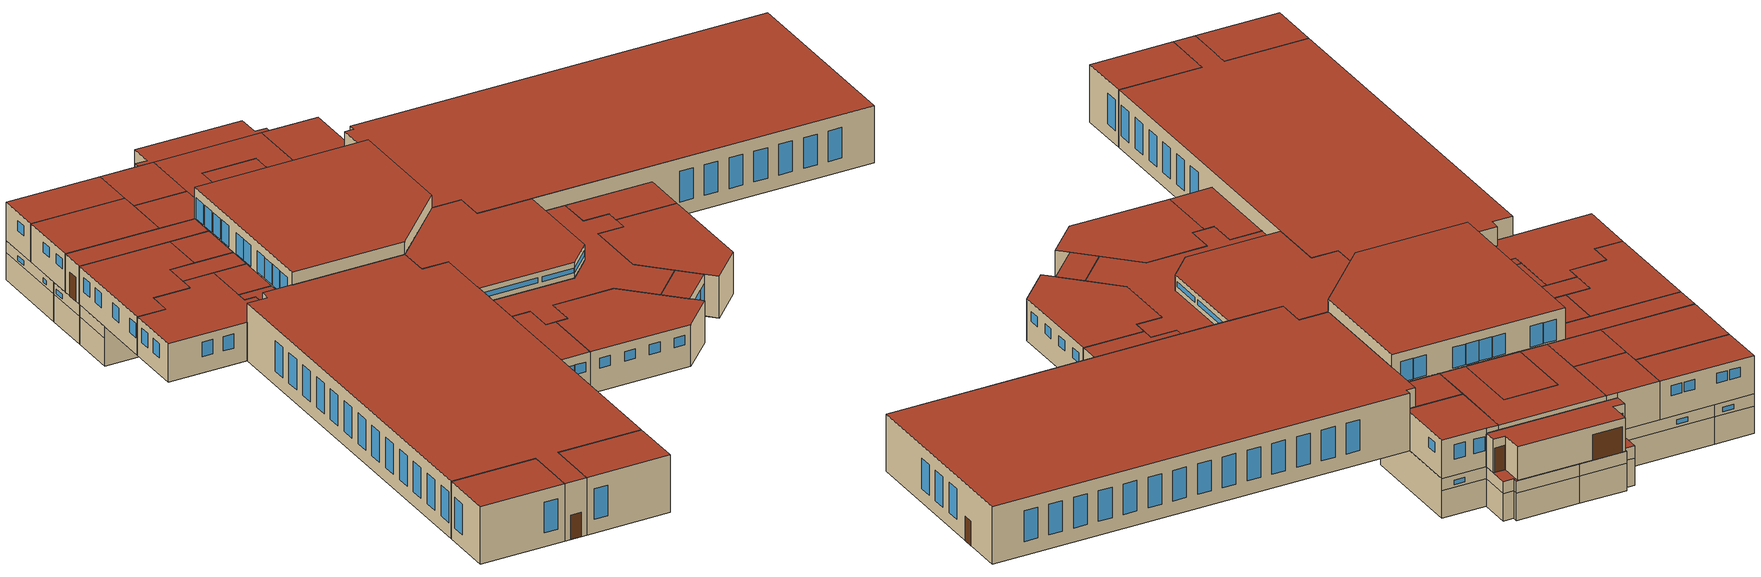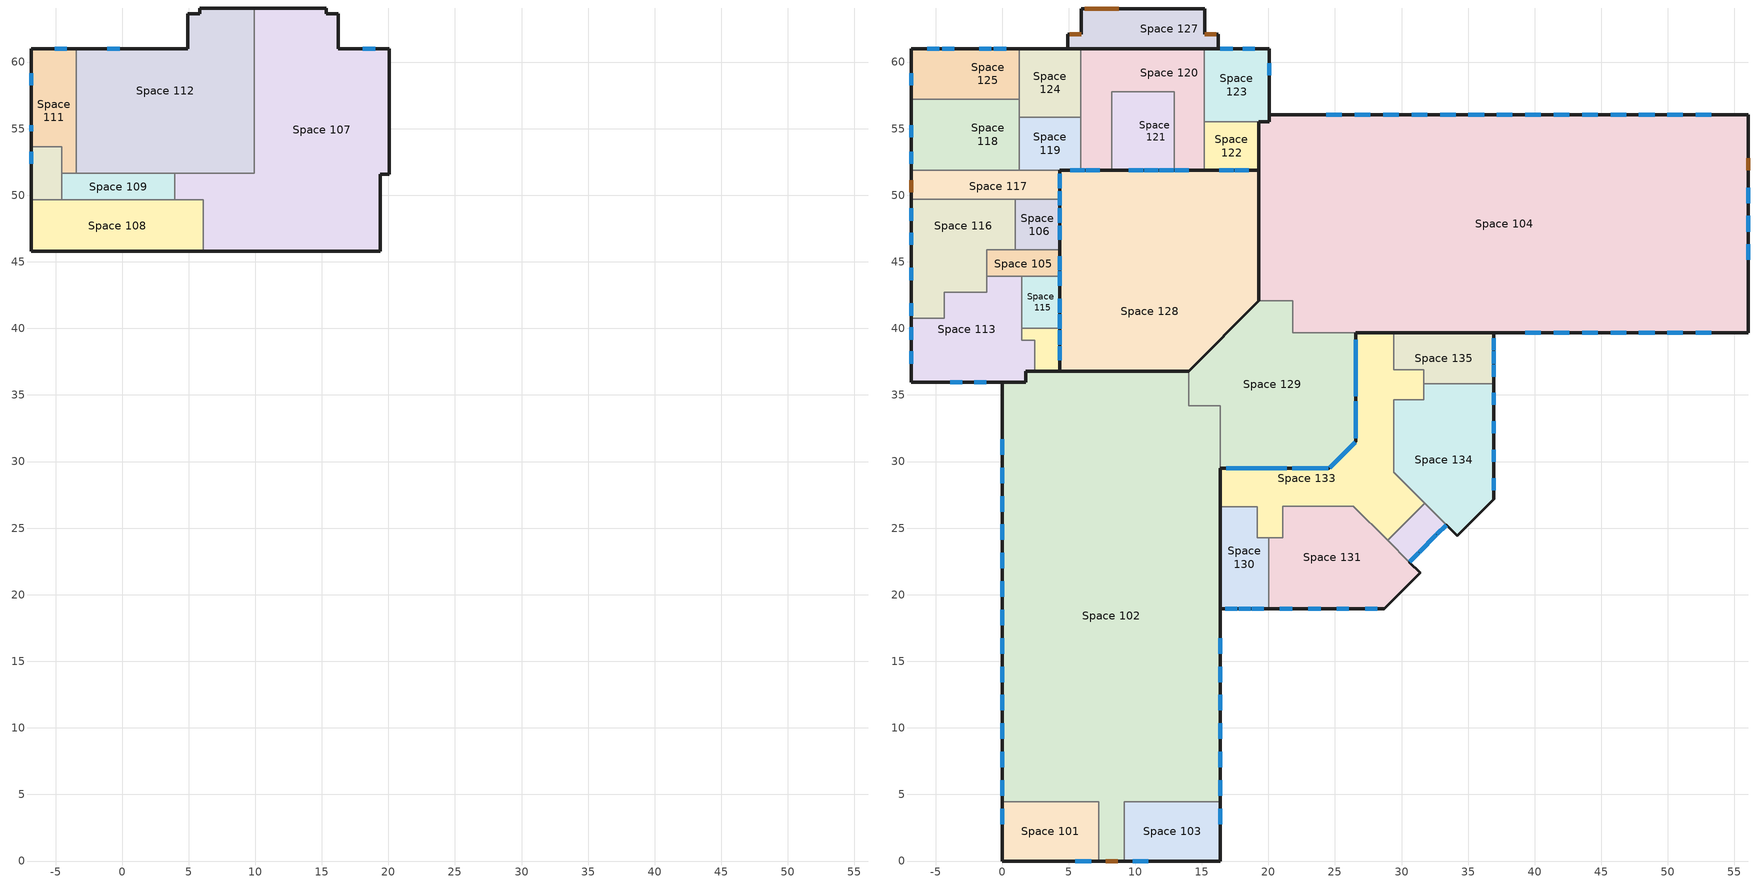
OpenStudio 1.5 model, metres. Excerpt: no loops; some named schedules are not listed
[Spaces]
Space 107
 floor ground: 15.35,64.06 15.35,63.63 16.24,63.63 16.24,61.01 20.07,61.01 20.07,51.58 19.39,51.58 19.39,45.79 6.1,45.79 6.1,49.64 3.94,49.64 3.94,51.64 9.92,51.64 9.92,64.06 z-3.4
 wall outside: 20.07,61.01 16.24,61.01 16.24,63.63 15.35,63.63 15.35,64.06 9.92,64.06 z-1.04:0
 wall ground: 6.1,45.79 19.39,45.79 19.39,51.58 20.07,51.58 20.07,61.01 z-3.4:0; 20.07,61.01 16.24,61.01 16.24,63.63 15.35,63.63 15.35,64.06 9.92,64.06 z-3.4:-1.04
 wall to Space 108: 3.94,49.64 6.1,49.64 6.1,45.79 z-3.4:0
 wall to Space 109: 3.94,51.64 3.94,49.64 z-3.4:0
 wall to Space 112: 9.92,64.06 9.92,51.64 3.94,51.64 z-3.4:0
 window: 19,61.01 18.09,61.01 z-0.8:-0.42
 roof outside: 16.24,62.09 16.24,63.63 15.35,63.63 15.35,64.06 9.92,64.06 9.92,64.01 15.2,64.01 15.2,62.09 z0
Space 108
 floor ground: 6.1,49.64 6.1,45.79 -6.82,45.79 -6.82,49.64 z-3.4
 wall outside: -6.82,49.64 -6.82,45.79 z-1.04:0
 wall to Space 110: -4.52,49.64 -6.82,49.64 z-3.4:0
 wall to Space 109: 3.94,49.64 -4.52,49.64 z-3.4:0
 wall ground: -6.82,45.79 6.1,45.79 z-3.4:0; -6.82,49.64 -6.82,45.79 z-3.4:-1.04
Space 109
 floor ground: 3.94,51.64 3.94,49.64 -4.52,49.64 -4.52,51.64 z-3.4
 wall to Space 110: -4.52,51.64 -4.52,49.64 z-3.4:0
 wall to Space 111: -3.44,51.64 -4.52,51.64 z-3.4:0
 wall to Space 112: 3.94,51.64 -3.44,51.64 z-3.4:0
Space 110
 floor ground: -4.52,53.63 -4.52,49.64 -6.82,49.64 -6.82,53.63 z-3.4
 wall outside: -6.82,53.63 -6.82,49.64 z-1.04:0
 wall to Space 111: -4.52,51.64 -4.52,53.63 -6.82,53.63 z-3.4:0
 wall ground: -6.82,53.63 -6.82,49.64 z-3.4:-1.04
 window: -6.82,53.27 -6.82,52.36 z-0.8:-0.42
Space 111
 floor ground: -3.44,61.01 -3.44,51.64 -4.52,51.64 -4.52,53.63 -6.82,53.63 -6.82,61.01 z-3.4
 wall outside: -3.44,61.01 -6.82,61.01 -6.82,53.63 z-1.04:0
 wall ground: -3.44,61.01 -6.82,61.01 -6.82,53.63 z-3.4:-1.04
 wall to Space 112: -3.44,51.64 -3.44,61.01 z-3.4:0
 window: -6.82,59.16 -6.82,58.25 / -6.82,55.26 -6.82,54.8 / -4.15,61.01 -5.06,61.01 z-0.8:-0.42
Space 112
 floor ground: 9.92,64.06 9.92,51.64 -3.44,51.64 -3.44,61.01 4.94,61.01 4.94,63.63 5.85,63.63 5.85,64.06 z-3.4
 wall outside: 9.92,64.06 5.85,64.06 5.85,63.63 4.94,63.63 4.94,61.01 -3.44,61.01 z-1.04:0
 wall ground: 9.92,64.06 5.85,64.06 5.85,63.63 4.94,63.63 4.94,61.01 -3.44,61.01 z-3.4:-1.04
 window: -0.18,61.01 -1.1,61.01 z-0.8:-0.42
 roof outside: 5.94,62.09 5.94,64.01 9.92,64.01 9.92,64.06 5.85,64.06 5.85,63.63 4.94,63.63 4.94,62.09 z0
Space 101
 floor ground: 7.26,4.46 7.26,0 0,0 0,4.46 z0
 wall outside: 0,4.46 0,0 7.26,0 z0:4.95
 wall to Space 102: 7.26,0 7.26,4.46 0,4.46 z0:4.95
 window: 5.51,0 6.68,0 / 0,3.94 0,2.77 z1.19:3.82
 roof outside: 7.26,0 7.26,4.46 0,4.46 0,0 z4.95
Space 102
 floor ground: 14.03,36.79 14.03,34.19 16.37,34.19 16.37,4.46 9.16,4.46 9.16,0 7.26,0 7.26,4.46 0,4.46 0,35.97 1.77,35.97 1.77,36.79 z0
 wall outside: 7.26,0 9.16,0 / 0,35.97 0,4.46 z0:4.95; 4.33,36.79 1.77,36.79 1.77,35.97 0,35.97 z3.3:4.95; 16.37,4.46,4.95 16.37,4.46,0 16.37,18.95,0 16.37,18.95,3.6 16.37,29.5,3.6 16.37,29.5,4.95
 wall to Space 103: 9.16,0 9.16,4.46 16.37,4.46 z0:4.95
 wall to Space 113: 2.46,36.79 1.77,36.79 1.77,35.97 0,35.97 z0:3.3
 wall to Space 114: 4.33,36.79 2.46,36.79 z0:3.3
 wall to Space 128: 14.03,36.79 4.33,36.79 z0:4.95
 wall to Space 129: 16.37,29.5 16.37,34.19 14.03,34.19 14.03,36.79 z0:4.95
 wall to Space 130: 16.37,18.95 16.37,26.62 z0:3.6
 wall to Space 133: 16.37,26.62 16.37,29.5 z0:3.6
 window: 0,8.2 0,7.04 / 0,6.07 0,4.9 / 0,10.34 0,9.17 / 0,12.47 0,11.31 / 0,14.61 0,13.44 / 0,16.74 0,15.57 / 0,18.87 0,17.71 / 0,21.01 0,19.84 / 0,23.14 0,21.98 / 0,25.28 0,24.11 / 0,27.41 0,26.24 / 0,29.54 0,28.38 / 0,31.68 0,30.51 / 16.37,4.9 16.37,6.07 / 16.37,7.04 16.37,8.2 / 16.37,9.17 16.37,10.34 / 16.37,11.31 16.37,12.47 / 16.37,13.44 16.37,14.61 / 16.37,15.57 16.37,16.74 z1.19:3.82
 door: 7.79,0 8.69,0 z0:2.08
 roof outside: 9.16,0 9.16,4.46 16.37,4.46 16.37,34.19 14.03,34.19 14.03,36.79 1.77,36.79 1.77,35.97 0,35.97 0,4.46 7.26,4.46 7.26,0 z4.95
Space 103
 floor ground: 16.37,4.46 16.37,0 9.16,0 9.16,4.46 z0
 wall outside: 9.16,0 16.37,0 16.37,4.46 z0:4.95
 window: 9.81,0 10.98,0 / 16.37,2.77 16.37,3.94 z1.19:3.82
 roof outside: 16.37,0 16.37,4.46 9.16,4.46 9.16,0 z4.95
Space 104
 floor to Space 107: 20.07,55.52 20.07,51.58 19.39,51.58 19.39,45.79 19.29,45.79 19.29,55.52 z0
 floor ground: 56.03,56.03 56.03,39.66 21.83,39.66 21.83,42.09 19.29,42.09 19.29,45.79 19.39,45.79 19.39,51.58 20.07,51.58 20.07,56.03 z0
 wall outside: 56.03,39.66 56.03,56.03 20.07,56.03 z0:4.95; 20.07,56.03 20.07,55.52 19.29,55.52 19.29,51.88 z3.3:4.95; 26.55,39.66,4.95 26.55,39.66,3.6 36.93,39.66,3.6 36.93,39.66,0 56.03,39.66,0 56.03,39.66,4.95
 wall to Space 135: 29.42,39.66 36.93,39.66 z0:3.6
 wall to Space 122: 19.29,55.52 19.29,51.88 z0:3.3
 wall to Space 123: 20.07,56.03 20.07,55.52 19.29,55.52 z0:3.3
 wall to Space 128: 19.29,51.88 19.29,42.09 z0:4.95
 wall to Space 129: 19.29,42.09 21.83,42.09 21.83,39.66 26.55,39.66 z0:4.95
 wall to Space 133: 26.55,39.66 29.42,39.66 z0:3.6
 window: 39.29,39.66 40.46,39.66 / 41.43,39.66 42.59,39.66 / 43.56,39.66 44.73,39.66 / 45.69,39.66 46.86,39.66 / 47.83,39.66 48.99,39.66 / 49.96,39.66 51.13,39.66 / 52.1,39.66 53.26,39.66 / 53.26,56.03 52.1,56.03 / 51.13,56.03 49.96,56.03 / 48.99,56.03 47.83,56.03 / 46.86,56.03 45.69,56.03 / 44.73,56.03 43.56,56.03 / 42.59,56.03 41.43,56.03 / 40.46,56.03 39.29,56.03 / 38.32,56.03 37.16,56.03 / 36.19,56.03 35.02,56.03 / 34.06,56.03 32.89,56.03 / 31.92,56.03 30.76,56.03 / 29.79,56.03 28.62,56.03 / 27.65,56.03 26.49,56.03 / 25.52,56.03 24.35,56.03 / 56.03,45.14 56.03,46.31 / 56.03,47.27 56.03,48.44 / 56.03,49.41 56.03,50.57 z1.19:3.82
 door: 56.03,51.87 56.03,52.77 z0:2.08
 roof outside: 56.03,39.66 56.03,56.03 20.07,56.03 20.07,55.52 19.29,55.52 19.29,42.09 21.83,42.09 21.83,39.66 z4.95
Space 113
 floor ground: 1.49,43.91 1.49,39.11 2.46,39.11 2.46,36.79 1.77,36.79 1.77,35.97 -6.82,35.97 -6.82,40.74 -4.35,40.74 -4.35,42.71 -1.14,42.71 -1.14,43.91 z0
 wall outside: -6.82,40.74 -6.82,35.97 0,35.97 z0:3.3
 wall to Space 116: -1.14,43.91 -1.14,42.71 -4.35,42.71 -4.35,40.74 -6.82,40.74 z0:3.3
 wall to Space 105: 1.49,43.91 -1.14,43.91 z0:3.3
 wall to Space 115: 1.49,40.02 1.49,43.91 z0:3.3
 wall to Space 114: 2.46,36.79 2.46,39.11 1.49,39.11 1.49,40.02 z0:3.3
 window: -3.9,35.97 -2.99,35.97 / -2.09,35.97 -1.18,35.97 / -6.82,40.07 -6.82,39.16 / -6.82,38.27 -6.82,37.36 z1.4:2.64
 roof outside: 1.77,35.97 1.77,36.79 2.46,36.79 2.46,39.11 1.49,39.11 1.49,43.91 -1.14,43.91 -1.14,42.71 -4.35,42.71 -4.35,40.74 -6.82,40.74 -6.82,35.97 z3.3
Space 114
 floor ground: 4.33,40.02 4.33,36.79 2.46,36.79 2.46,39.11 1.49,39.11 1.49,40.02 z0
 wall to Space 115: 4.33,40.02 1.49,40.02 z0:3.3
 wall to Space 128: 4.33,36.79 4.33,40.02 z0:3.3
 roof outside: 4.33,36.79 4.33,40.02 1.49,40.02 1.49,39.11 2.46,39.11 2.46,36.79 z3.3
Space 115
 floor ground: 4.33,43.91 4.33,40.02 1.49,40.02 1.49,43.91 z0
 wall to Space 105: 4.33,43.91 1.49,43.91 z0:3.3
 wall to Space 128: 4.33,40.02 4.33,43.91 z0:3.3
 roof outside: 4.33,40.02 4.33,43.91 1.49,43.91 1.49,40.02 z3.3
Space 116
 floor to Space 108: 0.98,49.64 0.98,45.92 -1.14,45.92 -1.14,45.79 -6.82,45.79 -6.82,49.64 z0
 floor ground: -1.14,45.79 -1.14,42.71 -4.35,42.71 -4.35,40.74 -6.82,40.74 -6.82,45.79 z0
 floor to Space 109: 0.98,49.7 0.98,49.64 -4.52,49.64 -4.52,49.7 z0
 floor to Space 110: -4.52,49.7 -4.52,49.64 -6.82,49.64 -6.82,49.7 z0
 wall outside: -6.82,49.7 -6.82,40.74 z0:3.3
 wall to Space 117: 0.98,49.7 -6.82,49.7 z0:3.3
 wall to Space 106: 0.98,45.92 0.98,49.7 z0:3.3
 wall to Space 105: -1.14,43.91 -1.14,45.92 0.98,45.92 z0:3.3
 window: -6.82,41.88 -6.82,40.96 / -6.82,44.54 -6.82,43.63 / -6.82,47.2 -6.82,46.28 / -6.82,49.01 -6.82,48.1 z1.4:2.64
 roof outside: -4.35,40.74 -4.35,42.71 -1.14,42.71 -1.14,45.92 0.98,45.92 0.98,49.7 -6.82,49.7 -6.82,40.74 z3.3
Space 105
 floor to Space 108: 4.33,45.92 4.33,45.79 -1.14,45.79 -1.14,45.92 z0
 floor ground: 4.33,45.79 4.33,43.91 -1.14,43.91 -1.14,45.79 z0
 wall to Space 106: 4.33,45.92 0.98,45.92 z0:3.3
 wall to Space 128: 4.33,43.91 4.33,45.92 z0:3.3
 roof outside: 4.33,43.91 4.33,45.92 -1.14,45.92 -1.14,43.91 z3.3
Space 106
 floor to Space 107: 4.33,49.7 4.33,49.64 3.94,49.64 3.94,49.7 z0
 floor to Space 108: 4.33,49.64 4.33,45.92 0.98,45.92 0.98,49.64 z0
 floor to Space 109: 3.94,49.7 3.94,49.64 0.98,49.64 0.98,49.7 z0
 wall to Space 128: 4.33,45.92 4.33,49.7 z0:3.3
 wall to Space 117: 4.33,49.7 0.98,49.7 z0:3.3
 roof outside: 4.33,45.92 4.33,49.7 0.98,49.7 0.98,45.92 z3.3
Space 117
 floor to Space 110: -4.52,51.88 -4.52,49.7 -6.82,49.7 -6.82,51.88 z0
 floor to Space 111: -3.43,51.88 -3.43,51.64 -4.52,51.64 -4.52,51.88 z0
 floor to Space 107: 4.33,51.64 4.33,49.7 3.94,49.7 3.94,51.64 z0
 floor to Space 109: 3.94,51.64 3.94,49.7 -4.52,49.7 -4.52,51.64 z0
 floor to Space 112: 4.33,51.88 4.33,51.64 -3.43,51.64 -3.43,51.88 z0
 wall outside: -6.82,51.88 -6.82,49.7 z0:3.3
 wall to Space 118: 1.3,51.88 -6.82,51.88 z0:3.3
 wall to Space 119: 4.33,51.88 1.3,51.88 z0:3.3
 wall to Space 128: 4.33,49.7 4.33,51.88 z0:3.3
 door: -6.82,51.14 -6.82,50.24 z0:2.08
 roof outside: 4.33,49.7 4.33,51.88 -6.82,51.88 -6.82,49.7 z3.3
Space 118
 floor to Space 111: -3.44,57.22 -3.44,51.88 -4.52,51.88 -4.52,53.63 -6.82,53.63 -6.82,57.22 z0
 floor to Space 110: -4.52,53.63 -4.52,51.88 -6.82,51.88 -6.82,53.63 z0
 floor to Space 112: 1.3,57.22 1.3,51.88 -3.44,51.88 -3.44,57.22 z0
 wall outside: -6.82,57.22 -6.82,51.88 z0:3.3
 wall to Space 125: 1.3,57.22 -6.82,57.22 z0:3.3
 wall to Space 124: 1.3,55.87 1.3,57.22 z0:3.3
 wall to Space 119: 1.3,51.88 1.3,55.87 z0:3.3
 window: -6.82,53.27 -6.82,52.35 / -6.82,55.27 -6.82,54.36 z1.8:2.64
 roof outside: 1.3,51.88 1.3,57.22 -6.82,57.22 -6.82,51.88 z3.3
Space 119
 floor to Space 112: 5.9,55.87 5.9,51.88 1.3,51.88 1.3,55.87 z0
 wall to Space 124: 5.9,55.87 1.3,55.87 z0:3.3
 wall to Space 120: 5.9,51.88 5.9,55.87 z0:3.3
 wall to Space 128: 4.33,51.88 5.9,51.88 z0:3.3
 roof outside: 5.9,51.88 5.9,55.87 1.3,55.87 1.3,51.88 z3.3
Space 120
 floor to Space 107: 15.18,61.01 15.18,51.87 12.94,51.87 12.94,57.76 9.92,57.76 9.92,61.01 z0
 floor to Space 112: 9.92,61.01 9.92,57.76 8.24,57.76 8.24,51.87 5.9,51.87 5.9,61.01 z0
 wall outside: 15.18,61.01 5.9,61.01 z2.88:3.3
 wall to Space 127: 15.18,61.01 5.9,61.01 z0:2.88
 wall to Space 123: 15.18,55.52 15.18,61.01 z0:3.3
 wall to Space 122: 15.18,51.87 15.18,55.52 z0:3.3
 wall to Space 128: 12.94,51.87 15.18,51.87 / 5.9,51.87 8.24,51.87 z0:3.3
 wall to Space 121: 8.24,51.87 8.24,57.76 12.94,57.76 12.94,51.87 z0:3.3
 wall to Space 124: 5.9,61.01 5.9,55.87 z0:3.3
 roof outside: 15.18,51.87 15.18,61.01 5.9,61.01 5.9,51.87 8.24,51.87 8.24,57.76 12.94,57.76 12.94,51.87 z3.3
Space 121
 floor to Space 112: 9.92,57.76 9.92,51.88 8.24,51.88 8.24,57.76 z0
 floor to Space 107: 12.94,57.76 12.94,51.88 9.92,51.88 9.92,57.76 z0
 wall to Space 128: 8.24,51.88 12.94,51.88 z0:3.3
 roof outside: 12.94,51.88 12.94,57.76 8.24,57.76 8.24,51.88 z3.3
Space 122
 floor to Space 107: 19.29,55.52 19.29,51.87 15.18,51.87 15.18,55.52 z0
 wall to Space 123: 19.29,55.52 15.18,55.52 z0:3.3
 wall to Space 128: 15.18,51.87 19.29,51.87 z0:3.3
 roof outside: 19.29,51.87 19.29,55.52 15.18,55.52 15.18,51.87 z3.3
Space 123
 floor to Space 107: 20.07,61.01 20.07,55.52 15.18,55.52 15.18,61.01 z0
 wall outside: 20.07,56.03 20.07,61.01 16.24,61.01 z0:3.3; 16.24,61.01 15.18,61.01 z2.88:3.3
 wall to Space 127: 16.24,61.01 15.18,61.01 z0:2.88
 window: 18.98,61.01 18.07,61.01 / 17.3,61.01 16.39,61.01 z1.4:2.64; 20.07,59.01 20.07,59.92 z1.75:2.6
 roof outside: 20.07,55.52 20.07,61.01 15.18,61.01 15.18,55.52 z3.3
Space 124
 floor to Space 112: 5.9,61.01 5.9,55.87 1.3,55.87 1.3,61.01 z0
 wall outside: 4.93,61.01 1.3,61.01 z0:3.3; 5.9,61.01 4.93,61.01 z2.88:3.3
 wall to Space 127: 5.9,61.01 4.93,61.01 z0:2.88
 wall to Space 125: 1.3,61.01 1.3,57.22 z0:3.3
 roof outside: 5.9,55.87 5.9,61.01 1.3,61.01 1.3,55.87 z3.3
Space 125
 floor to Space 112: 1.3,61.01 1.3,57.22 -3.44,57.22 -3.44,61.01 z0
 floor to Space 111: -3.44,61.01 -3.44,57.22 -6.82,57.22 -6.82,61.01 z0
 wall outside: 1.3,61.01 -6.82,61.01 -6.82,57.22 z0:3.3
 window: -6.82,59.18 -6.82,58.27 z1.75:2.6; 0.3,61.01 -0.61,61.01 / -0.82,61.01 -1.73,61.01 / -3.6,61.01 -4.51,61.01 / -4.72,61.01 -5.63,61.01 z1.8:2.64
 roof outside: 1.3,57.22 1.3,61.01 -6.82,61.01 -6.82,57.22 z3.3
Space 127
 floor to Space 107: 15.2,64.01 15.2,62.09 16.24,62.09 16.24,61.01 9.92,61.01 9.92,64.01 z0
 floor to Space 112: 9.92,64.01 9.92,61.01 4.93,61.01 4.93,62.09 5.94,62.09 5.94,64.01 z0
 wall outside: 16.24,61.01 16.24,62.09 15.2,62.09 15.2,64.01 5.94,64.01 5.94,62.09 4.93,62.09 4.93,61.01 z0:2.88
 door: 16.1,62.09 15.24,62.09 / 5.93,62.09 5.07,62.09 z0:2.08; 8.75,64.01 6.21,64.01 z0:2.18
 roof outside: 16.24,61.01 16.24,62.09 15.2,62.09 15.2,64.01 5.94,64.01 5.94,62.09 4.93,62.09 4.93,61.01 z2.88
Space 128
 floor to Space 108: 6.1,49.64 6.1,45.79 4.33,45.79 4.33,49.64 z0
 floor to Space 112: 9.92,51.88 9.92,51.64 4.33,51.64 4.33,51.88 z0
 floor to Space 107: 19.29,51.88 19.29,45.79 6.1,45.79 6.1,49.64 4.33,49.64 4.33,51.64 9.92,51.64 9.92,51.88 z0
 floor ground: 19.29,45.79 19.29,42.09 14.03,36.79 4.33,36.79 4.33,45.79 z0
 wall outside: 4.33,36.79 14.03,36.79 19.29,42.09 z4.95:6.02; 4.33,51.88 4.33,36.79 z3.3:6.02; 19.29,42.09,6.02 19.29,42.09,4.95 19.29,51.88,4.95 19.29,51.87,6.02; 19.29,51.87,6.02 19.29,51.87,3.3 4.33,51.87,3.3 4.33,51.88,6.02
 wall to Space 129: 14.03,36.79 19.29,42.09 z0:4.95
 window: 4.33,38.66 4.33,37.59 / 18.53,51.88 17.46,51.88 / 17.38,51.88 16.32,51.88 / 14.02,51.88 12.95,51.88 / 12.88,51.88 11.81,51.88 / 11.73,51.88 10.67,51.88 / 10.59,51.88 9.52,51.88 / 7.34,51.88 6.27,51.88 / 6.19,51.88 5.13,51.88 z3.44:5.22; 4.33,39.85 4.33,38.79 / 4.33,41.04 4.33,39.98 / 4.33,42.24 4.33,41.17 / 4.33,44.28 4.33,43.21 / 4.33,45.42 4.33,44.36 / 4.33,47.71 4.33,46.64 / 4.33,49.01 4.33,47.94 / 4.33,50.3 4.33,49.24 / 4.33,51.6 4.33,50.53 z3.43:5.22
 roof outside: 14.03,36.79 19.29,42.09 19.29,51.87 4.33,51.88 4.33,36.79 z6.02
Space 129
 floor ground: 21.83,42.09 21.83,39.66 26.55,39.66 26.55,31.5 24.58,29.5 16.37,29.5 16.37,34.19 14.03,34.19 14.03,36.79 19.29,42.09 z0
 wall outside: 16.37,29.5 24.58,29.5 26.55,31.5 26.55,39.66 z3.6:4.95
 wall to Space 133: 16.37,29.5 24.58,29.5 26.55,31.5 26.55,39.66 z0:3.6
 window: 16.83,29.5 21.39,29.5 / 21.77,29.5 24.51,29.5 / 24.62,29.53 26.51,31.46 z4.04:4.47; 26.55,31.76 26.55,34.51 / 26.55,34.9 26.55,39.13 z4.05:4.47
 roof outside: 24.58,29.5 26.55,31.5 26.55,39.66 21.83,39.66 21.83,42.09 19.29,42.09 14.03,36.79 14.03,34.19 16.37,34.19 16.37,29.5 z4.95
Space 130
 floor ground: 19.16,26.62 19.16,24.28 20.03,24.28 20.03,18.95 16.37,18.95 16.37,26.62 z0
 wall outside: 16.37,18.95 20.03,18.95 z0:3.6
 wall to Space 133: 20.03,24.28 19.16,24.28 19.16,26.62 16.37,26.62 z0:3.6
 wall to Space 131: 20.03,18.95 20.03,24.28 z0:3.6
 window: 16.77,18.95 17.68,18.95 / 17.76,18.95 18.67,18.95 / 18.75,18.95 19.66,18.95 z1.98:2.83
 roof outside: 20.03,18.95 20.03,24.28 19.16,24.28 19.16,26.62 16.37,26.62 16.37,18.95 z3.6
Space 131
 floor ground: 26.37,26.65 31.39,21.63 28.71,18.95 20.03,18.95 20.03,24.28 21.1,24.28 21.1,26.65 z0
 wall outside: 20.03,18.95 28.71,18.95 31.39,21.63 30.57,22.45 z0:3.6
 wall to Space 133: 28.95,24.07 26.37,26.65 21.1,26.65 21.1,24.28 20.03,24.28 z0:3.6
 wall to Space 132: 30.57,22.45 28.95,24.07 z0:3.6
 window: 20.87,18.95 21.78,18.95 / 23,18.95 23.91,18.95 / 25.14,18.95 26.05,18.95 / 27.27,18.95 28.18,18.95 z1.98:2.83
 roof outside: 28.71,18.95 31.39,21.63 26.37,26.65 21.1,26.65 21.1,24.28 20.03,24.28 20.03,18.95 z3.6
Space 132
 floor ground: 31.75,26.87 33.37,25.25 30.57,22.45 28.95,24.07 z0
 wall outside: 30.57,22.45 33.37,25.25 z0:3.6
 wall to Space 133: 31.75,26.87 28.95,24.07 z0:3.6
 wall to Space 134: 33.37,25.25 31.75,26.87 z0:3.6
 window: 31.32,23.2 32.62,24.5 z0:2.03; 30.6,22.48 31.29,23.17 / 32.65,24.53 33.35,25.22 z0.1:2.8; 31.32,23.2 32.62,24.5 z2.08:2.8
 roof outside: 30.57,22.45 33.37,25.25 31.75,26.87 28.95,24.07 z3.6
Space 133
 floor ground: 29.42,39.66 29.42,36.88 31.68,36.88 31.68,34.62 29.42,34.62 29.42,29.2 31.75,26.87 28.95,24.07 26.37,26.65 21.1,26.65 21.1,24.28 19.16,24.28 19.16,26.62 16.37,26.62 16.37,29.5 24.58,29.5 26.55,31.5 26.55,39.66 z0
 wall to Space 135: 31.68,35.84 31.68,36.88 29.42,36.88 29.42,39.66 z0:3.6
 wall to Space 134: 31.75,26.87 29.42,29.2 29.42,34.62 31.68,34.62 31.68,35.84 z0:3.6
 roof outside: 28.95,24.07 31.75,26.87 29.42,29.2 29.42,34.62 31.68,34.62 31.68,36.88 29.42,36.88 29.42,39.66 26.55,39.66 26.55,31.5 24.58,29.5 16.37,29.5 16.37,26.62 19.16,26.62 19.16,24.28 21.1,24.28 21.1,26.65 26.37,26.65 z3.6
Space 134
 floor ground: 36.93,35.84 36.93,27.17 34.19,24.43 29.42,29.2 29.42,34.62 31.68,34.62 31.68,35.84 z0
 wall outside: 33.37,25.25 34.19,24.43 36.93,27.17 36.93,35.84 z0:3.6
 wall to Space 135: 36.93,35.84 31.68,35.84 z0:3.6
 window: 36.93,27.85 36.93,28.76 / 36.93,29.98 36.93,30.89 / 36.93,32.11 36.93,33.03 / 36.93,34.25 36.93,35.16 z1.98:2.82
 roof outside: 34.19,24.43 36.93,27.17 36.93,35.84 31.68,35.84 31.68,34.62 29.42,34.62 29.42,29.2 z3.6
Space 135
 floor ground: 36.93,39.66 36.93,35.84 31.68,35.84 31.68,36.88 29.42,36.88 29.42,39.66 z0
 wall outside: 36.93,35.84 36.93,39.66 z0:3.6
 window: 36.93,36.37 36.93,37.28 / 36.93,37.36 36.93,38.27 / 36.93,38.35 36.93,39.26 z1.98:2.82
 roof outside: 36.93,35.84 36.93,39.66 29.42,39.66 29.42,36.88 31.68,36.88 31.68,35.84 z3.6
[Site]
Site 1: Latitude {deg}=53.53; Longitude {deg}=-114.1; Time Zone {hr}=-7; Elevation {m}=723
[Building]
B40 Exemplar - Dining Hall: North Axis {deg}=-35; Default Construction Set=Vintage 4; Default Schedule Set=NRCan Cold Lake Default Schedule Set
[ClimateZones]
Climate Zone Institution Name 1=ASHRAE; Climate Zone Document Name 1=ANSI/ASHRAE Standard 169; Climate Zone Document Year 1=2006; Climate Zone Institution Name 2=CEC; Climate Zone Document Name 2=California Climate Zone Descriptions; Climate Zone Document Year 2=1995
[SizingPeriod:DesignDay] Barometric Pressure {Pa}=92936; Wind Direction {deg}=180; Sky Clearness=0; Rain Indicator=0; Snow Indicator=0; Day of Month=21; Daylight Saving Time Indicator=0; Dry-Bulb Temperature Range Modifier Type=DefaultMultipliers
Name | Maximum Dry-Bulb Temperature {C} | Daily Dry-Bulb Temperature Range {deltaC} | Humidity Indicating Conditions at Maximum Dry-Bulb {BasedOnField A3} | Wind Speed {m/s} | Month | Day Type | Humidity Indicating Type | Solar Model Indicator | ASHRAE Taub | ASHRAE Taud
Edmonton Stony Plain Ann Clg .4% Condns Enth=>MDB | 25.6 | 12 | 57100 | 3.8 | 7 | SummerDesignDay | Enthalpy | ASHRAETau | 0.353 | 2.369
Edmonton Stony Plain Ann Clg .4% Condns WB=>MDB | 25.3 | 12 | 19 | 3.8 | 7 | SummerDesignDay | Wetbulb | ASHRAETau | 0.353 | 2.369
Edmonton Stony Plain Ann Hum_n 99.6% Condns DP=>MCDB | -32.4 | 0 | -37.7 | 1.9 | 1 | WinterDesignDay | Dewpoint | ASHRAEClearSky
Edmonton Stony Plain Ann Clg .4% Condns DB=>MWB | 27.5 | 12 | 17.6 | 3.8 | 7 | SummerDesignDay | Wetbulb | ASHRAETau | 0.353 | 2.369
[Construction]
000 ExtSlabCarpet 4in ClimateZone 1-8: MAT-CC05 4 HW CONCRETE, CP02 CARPET PAD
000 Interior Ceiling: 000 M11 100mm lightweight concrete, 000 F05 Ceiling air space resistance, 000 F16 Acoustic tile
000 Interior Floor: 000 F16 Acoustic tile, 000 F05 Ceiling air space resistance, 000 M11 100mm lightweight concrete
000 Interior Wall: 000 G01a 19mm gypsum board, 000 F04 Wall air space resistance, 000 G01a 19mm gypsum board
V4-Dining Hall wall R20: V4-Dining Hall Wall mtl R20
V4-Dining Hall Roof R24: V4-Dining Hall Roof mtl R24
V4 Window R1.6: V4 Windows R1.6
V4 Door R4: V4 Door mtl R4
[Material]
Name | Roughness | Thickness | Conductivity | Density | Specific Heat | Thermal Absorptance | Solar Absorptance | Visible Absorptance
000 F16 Acoustic tile | MediumSmooth | 0.0191 | 0.06 | 368 | 590
000 G01a 19mm gypsum board | MediumSmooth | 0.019 | 0.16 | 800 | 1090
000 M11 100mm lightweight concrete | MediumRough | 0.1016 | 0.53 | 1280 | 840
MAT-CC05 4 HW CONCRETE | Rough | 0.1016 | 1.311 | 2240 | 836.8 | 0.9 | 0.7 | 0.7
V4-Dining Hall Wall mtl R20 | MediumRough | 0.16071 | 0.045 | 265 | 836.8 | 0.9 | 0.7 | 0.7
V4-Dining Hall Roof mtl R24 | MediumRough | 0.1875 | 0.045 | 265 | 836.8 | 0.9 | 0.7 | 0.7
V4 Door mtl R4 | MediumRough | 0.03169 | 0.045 | 265 | 836.8 | 0.9 | 0.7 | 0.7
[Material:AirGap]
Name | Thermal Resistance
000 F04 Wall air space resistance | 0.15
000 F05 Ceiling air space resistance | 0.18
[Material:NoMass]
CP02 CARPET PAD: Roughness=VeryRough; Thermal Resistance=0.2165; Thermal Absorptance=0.9; Solar Absorptance=0.7; Visible Absorptance=0.8
[DefaultConstructionSet]
Vintage 4: Default Exterior Surface Constructions=Default Surface Constructions 1; Default Interior Surface Constructions=Default Surface Constructions 2; Default Ground Contact Surface Constructions=Default Surface Constructions 3; Default Exterior SubSurface Constructions=Default Sub Surface Constructions 1; Default Interior SubSurface Constructions=Default Sub Surface Constructions 2
[DefaultSurfaceConstructions]
Name | Floor Construction | Wall Construction | Roof Ceiling Construction
Default Surface Constructions 1 | 000 ExtSlabCarpet 4in ClimateZone 1-8 | V4-Dining Hall wall R20 | V4-Dining Hall Roof R24
Default Surface Constructions 2 | 000 Interior Floor | 000 Interior Wall | 000 Interior Ceiling
Default Surface Constructions 3 | 000 ExtSlabCarpet 4in ClimateZone 1-8 | 000 ExtSlabCarpet 4in ClimateZone 1-8 | 000 ExtSlabCarpet 4in ClimateZone 1-8
[DefaultSubSurfaceConstructions]
Name | Fixed Window Construction | Operable Window Construction | Door Construction | Glass Door Construction
Default Sub Surface Constructions 1 | V4 Window R1.6 | V4 Window R1.6 | V4 Door R4 | V4 Window R1.6
Default Sub Surface Constructions 2
[WindowMaterial:SimpleGlazingSystem]
V4 Windows R1.6: U-Factor {W/m2-K}=3.549; Solar Heat Gain Coefficient=0.6; Visible Transmittance=0.7
[ThermostatSetpoint:DualSetpoint] Heating Setpoint Temperature Schedule=Heating SP 21C
Name | Cooling Setpoint Temperature Schedule
Thermostat Setpoint Dual Setpoint 1; Thermostat Setpoint Dual Setpoint 2; Thermostat Setpoint Dual Setpoint 4; Thermostat Setpoint Dual Setpoint 6; Thermostat Setpoint Dual Setpoint 7; Thermostat Setpoint Dual Setpoint 8; Thermostat Setpoint Dual Setpoint 9; Thermostat Setpoint Dual Setpoint 10; Thermostat Setpoint Dual Setpoint 12; Thermostat Setpoint Dual Setpoint 15; Thermostat Setpoint Dual Setpoint 17; Thermostat Setpoint Dual Setpoint 18; Thermostat Setpoint Dual Setpoint 27; Thermostat Setpoint Dual Setpoint 28 | Cooling SP 24C
Thermostat Setpoint Dual Setpoint 3; Thermostat Setpoint Dual Setpoint 11; Thermostat Setpoint Dual Setpoint 14; Thermostat Setpoint Dual Setpoint 16; Thermostat Setpoint Dual Setpoint 20; Thermostat Setpoint Dual Setpoint 21; Thermostat Setpoint Dual Setpoint 22; Thermostat Setpoint Dual Setpoint 23; Thermostat Setpoint Dual Setpoint 24; Thermostat Setpoint Dual Setpoint 25; Thermostat Setpoint Dual Setpoint 26; Thermostat Setpoint Dual Setpoint 29; Thermostat Setpoint Dual Setpoint 5 | Cooling SP 35C
[DesignSpecification:OutdoorAir] Outdoor Air Flow per Floor Area {m3/s-m2}=0
Name | Outdoor Air Flow per Person {m3/s-person}
MNECB-Kitchen-B-oa; MNECB-Toilet and Washrooms-*-oa | 0.03
MNECB-Office Category 1-A-oa; MNECB-Leisure Dining-B-oa; MNECB-Fast Food/Cafeteria-B-oa | 0.01
MNECB-Mechanical/electrical room-*-oa | 0.05
MNECB-Active Storage Bulky-E-oa; MNECB-Locker Room and Shower-*-oa; MNECB-Corridors-*-oa | 0.025
MNECB-Material Handling-E-oa | 0.008
[BuildingStory] Nominal Z Coordinate {m}=0; Default Schedule Set=NRCan Cold Lake Default Schedule Set
Name | Nominal Floor to Floor Height {m}
Building Story 1 | 3.4
Building Story 2 | 4.95
[Space]
Name | Space Type | Building Story | Thermal Zone
Space 107 | Service and Common-Mechanical/electrical room | Building Story 2 | BSMT - Mech room
Space 108 | Storage/Warehouse-Active Storage Bulky | Building Story 2 | BSMT - Storage
Space 109 | Service and Common-Corridors | Building Story 2 | BSMT - Corridor
Space 110 | Service and Common-Toilet and Washrooms | Building Story 2 | BSMT - Washroom
Space 111 | Service and Common-Mechanical/electrical room | Building Story 2 | BSMT - Compressor Room
Space 112 | Storage/Warehouse-Active Storage Bulky | Building Story 2 | BSMT - Food Storage
Space 101 | Storage/Warehouse-Active Storage Bulky | Building Story 1 | South Mess Hall Storage
Space 102 | Food Service-Leisure Dining | Building Story 1 | South Mess Hall
Space 103 | Office Category 1 | Building Story 1 | South Mess Hall Office
Space 104 | Food Service-Leisure Dining | Building Story 1 | North Mess Hall
Space 113 | Food Service-Kitchen | Building Story 1 | Bake Shop
Space 114 | Storage/Warehouse-Active Storage Bulky | Building Story 1 | Maintenance Storage
Space 115 | Office Category 1 | Building Story 1 | NCO IC
Space 116 | Storage/Warehouse-Active Storage Bulky | Building Story 1 | Kitchen Storage
Space 105 | Service and Common-Corridors | Building Story 1 | Kitchen Corridor2
Space 106 | Food Service-Fast Food/Cafeteria | Building Story 1 | Dairy Fridge
Space 117 | Service and Common-Corridors | Building Story 1 | Kitchen Corridor1
Space 118 | Assembly-Locker Room and Shower | Building Story 1 | Kitchen Locker Rooms
Space 119 | Food Service-Fast Food/Cafeteria | Building Story 1 | Veg. Fridge
Space 120 | Service and Common-Corridors | Building Story 1 | Delivery Corridor
Space 121 | Food Service-Fast Food/Cafeteria | Building Story 1 | Cook's Fridge and Freezer
Space 122 | Food Service-Fast Food/Cafeteria | Building Story 1 | Salad Fridge
Space 123 | Storage/Warehouse-Active Storage Bulky | Building Story 1 | Salad Prep.
Space 124 | Storage/Warehouse-Active Storage Bulky | Building Story 1 | Bread Room
Space 125 | Service and Common-Toilet and Washrooms | Building Story 1 | Kitchen Washrooms
Space 127 | Storage/Warehouse-Material Handling | Building Story 1 | Loading Bay
Space 128; Space 129 | Food Service-Kitchen | Building Story 1 | Kitchen and Dishwashing Room
Space 130 | Service and Common-Toilet and Washrooms | Building Story 1 | Men's Washroom
Space 131 | Office Category 1 | Building Story 1 | Wing Foods Officer
Space 132 | Service and Common-Corridors | Building Story 1 | Main Entrance
Space 133 | Service and Common-Corridors | Building Story 1 | Main Corridor
Space 134 | Office Category 1 | Building Story 1 | Functions Office
Space 135 | Service and Common-Toilet and Washrooms | Building Story 1 | Women's Washroom
[SpaceType]
Name | Default Schedule Set | Design Specification Outdoor Air Object
Food Service-Kitchen | NRCan Cold Lake Default Schedule Set | MNECB-Kitchen-B-oa
Office Category 1 | NRCan Cold Lake Default Schedule Set | MNECB-Office Category 1-A-oa
Service and Common-Mechanical/electrical room | NRCan Cold Lake Default Schedule Set | MNECB-Mechanical/electrical room-*-oa
Service and Common-Toilet and Washrooms | NRCan Cold Lake Default Schedule Set | MNECB-Toilet and Washrooms-*-oa
Storage/Warehouse-Active Storage Bulky | NRCan Cold Lake Default Schedule Set | MNECB-Active Storage Bulky-E-oa
Storage/Warehouse-Material Handling | NRCan Cold Lake Default Schedule Set | MNECB-Material Handling-E-oa
Assembly-Locker Room and Shower | NRCan Cold Lake Default Schedule Set | MNECB-Locker Room and Shower-*-oa
Food Service-Leisure Dining | NRCan Cold Lake Default Schedule Set | MNECB-Leisure Dining-B-oa
Service and Common-Corridors |  | MNECB-Corridors-*-oa
Food Service-Fast Food/Cafeteria | MNECB-B | MNECB-Fast Food/Cafeteria-B-oa
[People]
Name | People Definition | Space or SpaceType | Number of People Schedule
People 39 | MNECB-Kitchen-sched-B-people_def | Food Service-Kitchen | B40-Kitchen-People Schedule
People 53 | MNECB-Office-1-sched-A-people_def | Office Category 1 | B40-Other Spaces- People Schedule
People 48 | MNECB-Mechanical/electrical room-sched-*-people_def | Service and Common-Mechanical/electrical room | B40-Other Spaces- People Schedule
People 79 | MNECB-Toilet and Washrooms-*-people_def | Service and Common-Toilet and Washrooms | B40-Other Spaces- People Schedule
People 3 | MNECB-Active Storage Bulky-sched-E-people_def | Storage/Warehouse-Active Storage Bulky | B40-Other Spaces- People Schedule
People 47 | MNECB-Material Handling-sched-E-people_def | Storage/Warehouse-Material Handling | B40-Other Spaces- People Schedule
People 45 | MNECB-Locker Room and Shower-sched-*-people_def | Assembly-Locker Room and Shower | B40-Other Spaces- People Schedule
People 42 | MNECB-Leisure Dining-sched-B-people_def | Food Service-Leisure Dining | B40-Dining Hall- People Schedule
People 21 | MNECB-Corridors-sched-*-people_def | Service and Common-Corridors | B40-Other Spaces- People Schedule
People 28 | MNECB-Fast Food/Cafeteria-sched-B-people_def | Food Service-Fast Food/Cafeteria | B40-Kitchen-People Schedule
[People:Definition] Number of People Calculation Method=Area/Person; Fraction Radiant=0.3
Name | Space Floor Area per Person {m2/person}
MNECB-Kitchen-sched-B-people_def; MNECB-Office-1-sched-A-people_def; MNECB-Material Handling-sched-E-people_def | 20
MNECB-Mechanical/electrical room-sched-*-people_def | 200
MNECB-Toilet and Washrooms-*-people_def | 30
MNECB-Active Storage Bulky-sched-E-people_def; MNECB-Corridors-sched-*-people_def | 100
MNECB-Locker Room and Shower-sched-*-people_def; MNECB-Fast Food/Cafeteria-sched-B-people_def | 10
MNECB-Leisure Dining-sched-B-people_def | 5.62
[Lights]
Name | Lights Definition | Space or SpaceType | Schedule
Lights 39 | MNECB-Kitchen-sched-B-lights_def | Food Service-Kitchen
Lights 53 | MNECB-Office-1-sched-A-lights_def | Office Category 1
Lights 48 | MNECB-Mechanical/electrical room-sched-*-lights_def | Service and Common-Mechanical/electrical room
Lights 85 | MNECB-Toilet and Washrooms-sched-*-lights_def | Service and Common-Toilet and Washrooms
Lights 2 | MNECB-Active Storage Bulky-sched-E-lights_def | Storage/Warehouse-Active Storage Bulky
Lights 47 | MNECB-Material Handling-sched-E-lights_def | Storage/Warehouse-Material Handling
Lights 45 | MNECB-Locker Room and Shower-sched-I-lights_def | Assembly-Locker Room and Shower
Lights 42 | MNECB-Leisure Dining-sched-B-lights_def | Food Service-Leisure Dining
Lights 21 | MNECB-Corridors-sched-*-lights_def | Service and Common-Corridors
Lights 28 | MNECB-Fast Food/Cafeteria-sched-B-lights_def | Food Service-Fast Food/Cafeteria | NRCan - Cold Lake - Default Lights
[Lights:Definition] Design Level Calculation Method=Watts/Area
Name | Watts per Space Floor Area {W/m2}
MNECB-Kitchen-sched-B-lights_def | 15.1
MNECB-Office-1-sched-A-lights_def | 19.4
MNECB-Mechanical/electrical room-sched-*-lights_def | 7.5
MNECB-Toilet and Washrooms-sched-*-lights_def | 8.7
MNECB-Active Storage Bulky-sched-E-lights_def | 3.2
MNECB-Material Handling-sched-E-lights_def | 10.8
MNECB-Locker Room and Shower-sched-I-lights_def; MNECB-Corridors-sched-*-lights_def | 8.6
MNECB-Leisure Dining-sched-B-lights_def | 26.9
MNECB-Fast Food/Cafeteria-sched-B-lights_def | 14
[ElectricEquipment]
Name | Electric Equipment Definition | Space or SpaceType | Schedule
Electric Equipment 40 | MNECB-Kitchen-sched-B-eq_elec_def | Food Service-Kitchen
Electric Equipment 54 | MNECB-Office type 1-sched-A-eq_elec_def | Office Category 1
Electric Equipment 49 | MNECB-Mechanical/electrical room-sched-*-eq_elec_def | Service and Common-Mechanical/electrical room
Electric Equipment 85 | MNECB-Toilet and Washrooms-sched-*-eq_elec_def | Service and Common-Toilet and Washrooms
Electric Equipment 3 | MNECB-Active Storage Bulky-sched-E-eq_elec_def | Storage/Warehouse-Active Storage Bulky
Electric Equipment 48 | MNECB-Material Handling-sched-E-eq_elec_def | Storage/Warehouse-Material Handling
Electric Equipment 46 | MNECB-Locker Room and Shower-sched-*-eq_elec_def | Assembly-Locker Room and Shower
Electric Equipment 43 | MNECB-Leisure Dining-sched-B-eq_elec_def | Food Service-Leisure Dining
Electric Equipment 22 | MNECB-Corridors-sched-*-eq_elec_def | Service and Common-Corridors
Electric Equipment 29 | MNECB-Fast Food/Cafeteria-sched-B-eq_elec_def | Food Service-Fast Food/Cafeteria | NRCan - Cold Lake - Default Equip
[ElectricEquipment:Definition] Design Level Calculation Method=Watts/Area
Name | Watts per Space Floor Area {W/m2} | Fraction Radiant
MNECB-Kitchen-sched-B-eq_elec_def | 10 | 0
MNECB-Office type 1-sched-A-eq_elec_def | 7.5 | 0
MNECB-Mechanical/electrical room-sched-*-eq_elec_def; MNECB-Toilet and Washrooms-sched-*-eq_elec_def; MNECB-Active Storage Bulky-sched-E-eq_elec_def; MNECB-Material Handling-sched-E-eq_elec_def; MNECB-Leisure Dining-sched-B-eq_elec_def; MNECB-Fast Food/Cafeteria-sched-B-eq_elec_def | 1 | 0
MNECB-Locker Room and Shower-sched-*-eq_elec_def | 2.5
MNECB-Corridors-sched-*-eq_elec_def | 0 | 0
[DefaultScheduleSet]
Name | Hours of Operation Schedule | Number of People Schedule | People Activity Level Schedule | Lighting Schedule | Electric Equipment Schedule | Hot Water Equipment Schedule | Other Equipment Schedule
NRCan Cold Lake Default Schedule Set | NRCan - Cold Lake - Default Fans | NRCan - Cold Lake - Default People | NRCan - Cold Lake - Default Activity | NRCan - Cold Lake - Default Lights | NRCan - Cold Lake - Default Equip | NRCan - Cold Lake - Default Hot Water
MNECB-B | MNECB-B-Fan | MNECB-B-Occ | MNECB-B-Activity | MNECB-B-Ltg | MNECB-B-Equ | MNECB-B-HW | MNECB-B-Proc
[ThermalZone] Use Ideal Air Loads=No
Name | Thermostat
Main Entrance | Thermostat Setpoint Dual Setpoint 4
Main Corridor | Thermostat Setpoint Dual Setpoint 3
Wing Foods Officer | Thermostat Setpoint Dual Setpoint 28
Functions Office | Thermostat Setpoint Dual Setpoint 2
Women's Washroom | Thermostat Setpoint Dual Setpoint 29
Men's Washroom | Thermostat Setpoint Dual Setpoint 5
Kitchen and Dishwashing Room | Thermostat Setpoint Dual Setpoint 1
North Mess Hall | Thermostat Setpoint Dual Setpoint 27
South Mess Hall | Thermostat Setpoint Dual Setpoint 6
South Mess Hall Office | Thermostat Setpoint Dual Setpoint 7
South Mess Hall Storage | Thermostat Setpoint Dual Setpoint 8
Salad Fridge; Cook's Fridge and Freezer; Veg. Fridge; Kitchen Washrooms; Dairy Fridge; Maintenance Storage
Salad Prep. | Thermostat Setpoint Dual Setpoint 9
Delivery Corridor | Thermostat Setpoint Dual Setpoint 10
Loading Bay | Thermostat Setpoint Dual Setpoint 11
Bread Room | Thermostat Setpoint Dual Setpoint 12
Kitchen Locker Rooms | Thermostat Setpoint Dual Setpoint 14
Kitchen Corridor1 | Thermostat Setpoint Dual Setpoint 15
Kitchen Storage | Thermostat Setpoint Dual Setpoint 16
Kitchen Corridor2 | Thermostat Setpoint Dual Setpoint 17
NCO IC | Thermostat Setpoint Dual Setpoint 18
Bake Shop | Thermostat Setpoint Dual Setpoint 20
BSMT - Storage | Thermostat Setpoint Dual Setpoint 21
BSMT - Mech room | Thermostat Setpoint Dual Setpoint 22
BSMT - Corridor | Thermostat Setpoint Dual Setpoint 23
BSMT - Washroom | Thermostat Setpoint Dual Setpoint 24
BSMT - Compressor Room | Thermostat Setpoint Dual Setpoint 25
BSMT - Food Storage | Thermostat Setpoint Dual Setpoint 26
[SpaceInfiltration:DesignFlowRate] Schedule=Always On; Design Flow Rate {m3/s}=0; Flow per Space Floor Area {m3/s-m2}=0; Flow per Exterior Surface Area {m3/s-m2}=0.0007
Name | Space or SpaceType | Design Flow Rate Calculation Method | Air Changes per Hour {1/hr}
Space Infiltration Design Flow Rate 1 | Assembly-Locker Room and Shower | Flow/ExteriorArea | 0
Space Infiltration Design Flow Rate 2 | Food Service-Kitchen | Flow/ExteriorArea
Space Infiltration Design Flow Rate 3 | Food Service-Leisure Dining | Flow/ExteriorArea
Space Infiltration Design Flow Rate 4 | Office Category 1 | Flow/ExteriorArea | 0
Space Infiltration Design Flow Rate 6 | Service and Common-Corridors | Flow/Space
Space Infiltration Design Flow Rate 7 | Service and Common-Mechanical/electrical room | Flow/ExteriorArea
Space Infiltration Design Flow Rate 8 | Service and Common-Toilet and Washrooms | Flow/Space
Space Infiltration Design Flow Rate 9 | Storage/Warehouse-Active Storage Bulky | Flow/ExteriorArea
Space Infiltration Design Flow Rate 10 | Storage/Warehouse-Material Handling | Flow/ExteriorArea
[Schedule:Ruleset]
Name | Default Day Schedule | Summer Design Day Schedule | Winter Design Day Schedule
Always On | Always On Default Schedule | Always On Summer Design Day | Always On Winter Design Day
MNECB-B-Fan | Schedule Day 12
MNECB-B-Occ | Schedule Day 9
MNECB-B-Activity | Medium Office Activity Default Schedule 4 | Medium Office Activity Summer Design Day 4 | Medium Office Activity Winter Design Day 4
MNECB-B-Ltg | Schedule Day 10
MNECB-B-Equ | Schedule Day 11
MNECB-B-HW | Schedule Day 16
MNECB-B-Proc | Schedule Day 13
NRCan - Cold Lake - Default Fans | Schedule Day 28
NRCan - Cold Lake - Default People | Schedule Day 31
NRCan - Cold Lake - Default Activity | Schedule Day 39
NRCan - Cold Lake - Default Lights | Schedule Day 6
NRCan - Cold Lake - Default Equip | Schedule Day 25
NRCan - Cold Lake - Default Hot Water | Schedule Day 15
Heating SP 21C | Schedule Day 17 | Schedule Day 41 | Schedule Day 42
Cooling SP 24C | Schedule Day 18 | Schedule Day 43 | Schedule Day 44
Cooling SP 35C | Schedule Day 19 | Schedule Day 45 | Schedule Day 46
B40-Dining Hall- People Schedule | Schedule Day 21
B40-Kitchen-People Schedule | Schedule Day 47
B40-Other Spaces- People Schedule | Schedule Day 49
[Schedule:Day]
Always On Default Schedule; Always On Winter Design Day; Always On Summer Design Day; Schedule Day 28: 24, 0, 1
Schedule Day 12; Schedule Day 9; Schedule Day 10; Schedule Day 11; Schedule Day 16; Schedule Day 13; Schedule Day 29; Schedule Day 32; Schedule Day 22: 24, 0, 0
sunMNECB-B-Fan 1: 1, 0, 0, 2, 0, 1, 3, 0, 0, 4, 0, 0, 5, 0, 0, 6, 0, 0, 7, 0, 0, 8, 0, 0, 9, 0, 0, 10, 0, 1, 11, 0, 1, 12, 0, 1, 13, 0, 1, 14, 0, 1, 15, 0, 1, 16, 0, 1, 17, 0, 1, 18, 0, 1, 19, 0, 1, 20, 0, 1, 21, 0, 1, 22, 0, 1, 23, 0, 1, 24, 0, 0
satMNECB-B-Fan 1; wkdMNECB-B-Fan 1: 1, 0, 1, 2, 0, 1, 3, 0, 0, 4, 0, 0, 5, 0, 0, 6, 0, 0, 7, 0, 0, 8, 0, 0, 9, 0, 1, 10, 0, 1, 11, 0, 1, 12, 0, 1, 13, 0, 1, 14, 0, 1, 15, 0, 1, 16, 0, 1, 17, 0, 1, 18, 0, 1, 19, 0, 1, 20, 0, 1, 21, 0, 1, 22, 0, 1, 23, 0, 1, 24, 0, 1
sunMNECB-B-Occ 1: 1, 0, 0.1, 2, 0, 0.3, 3, 0, 0, 4, 0, 0, 5, 0, 0, 6, 0, 0, 7, 0, 0, 8, 0, 0, 9, 0, 0, 10, 0, 0, 11, 0, 0.1, 12, 0, 0.4, 13, 0, 0.5, 14, 0, 0.5, 15, 0, 0.4, 16, 0, 0.2, 17, 0, 0.2, 18, 0, 0.2, 19, 0, 0.5, 20, 0, 0.7, 21, 0, 0.7, 22, 0, 0.5, 23, 0, 0.3, 24, 0, 0.1
satMNECB-B-Occ 1: 1, 0, 0.5, 2, 0, 0.3, 3, 0, 0, 4, 0, 0, 5, 0, 0, 6, 0, 0, 7, 0, 0, 8, 0, 0, 9, 0, 0, 10, 0, 0.1, 11, 0, 0.2, 12, 0, 0.5, 13, 0, 0.9, 14, 0, 0.8, 15, 0, 0.5, 16, 0, 0.2, 17, 0, 0.2, 18, 0, 0.3, 19, 0, 0.6, 20, 0, 0.9, 21, 0, 0.9, 22, 0, 0.9, 23, 0, 0.6, 24, 0, 0.6
Medium Office Activity Default Schedule 4; Medium Office Activity Summer Design Day 4; Medium Office Activity Winter Design Day 4; Schedule Day 39: 24, 0, 120
Schedule Day 30; Schedule Day 38: 7, 0, 0, 15, 30, 1, 24, 0, 0
Schedule Day 31; Schedule Day 25; Schedule Day 21; Schedule Day 47; Schedule Day 49: 24, 0, 0.3
Schedule Day 6: 7, 0, 0.05, 15, 0, 1, 24, 0, 0.05
Schedule Day 7; Schedule Day 27: 5, 0, 0.1, 6, 0, 0.5, 18, 0, 0.9, 19, 0, 0.5, 24, 0, 0.1
Schedule Day 15; Schedule Day 23: 7, 0, 0.05, 15, 30, 1, 24, 0, 0.05
Schedule Day 17: 24, 0, 21
Schedule Day 41; Schedule Day 42: 24, 0, 18
Schedule Day 18; Schedule Day 43; Schedule Day 44: 24, 0, 24
Schedule Day 19; Schedule Day 45; Schedule Day 46: 24, 0, 35
Schedule Day 24: 6, 0, 0, 8, 30, 0.5, 11, 30, 0, 13, 0, 1, 16, 30, 0, 18, 30, 0.625, 24, 0, 0
Schedule Day 48: 5, 0, 0, 19, 0, 1, 24, 0, 0
Schedule Day 50: 5, 0, 0, 19, 0, 0.3, 24, 0, 0
Schedule Day 51: 5, 0, 0, 19, 0, 0.5, 24, 0, 0
Schedule Day 52: 6, 0, 0, 8, 30, 0.25, 11, 30, 0, 13, 0, 0.5, 16, 30, 0, 18, 30, 0.3125, 24, 0, 0
[Schedule:Rule]
Name | Schedule Ruleset | Rule Order | Day Schedule | Apply Sunday | Apply Monday | Apply Tuesday | Apply Wednesday | Apply Thursday | Apply Friday | Apply Saturday | Date Specification Type | Start Month | Start Day | End Month | End Day
sunMNECB-B-Fanrule | MNECB-B-Fan | 0 | sunMNECB-B-Fan 1 | Yes | No | No | No | No | No | No | DateRange | 1 | 1 | 12 | 31
satMNECB-B-Fanrule | MNECB-B-Fan | 1 | satMNECB-B-Fan 1 | No | No | No | No | No | No | Yes | DateRange | 1 | 1 | 12 | 31
wkdMNECB-B-Fan rule | MNECB-B-Fan | 2 | wkdMNECB-B-Fan 1 | No | Yes | Yes | Yes | Yes | Yes | No | DateRange | 1 | 1 | 12 | 31
sunMNECB-B-Occrule | MNECB-B-Occ | 0 | sunMNECB-B-Occ 1 | Yes | No | No | No | No | No | No | DateRange | 1 | 1 | 12 | 31
satMNECB-B-Occrule | MNECB-B-Occ | 1 | satMNECB-B-Occ 1 | No | No | No | No | No | No | Yes | DateRange | 1 | 1 | 12 | 31
wkdMNECB-B-Occ rule | MNECB-B-Occ | 2 | wkdMNECB-B-Occ 1 | No | Yes | Yes | Yes | Yes | Yes | No | DateRange | 1 | 1 | 12 | 31
sunMNECB-B-Ltgrule | MNECB-B-Ltg | 0 | sunMNECB-B-Ltg 1 | Yes | No | No | No | No | No | No | DateRange | 1 | 1 | 12 | 31
satMNECB-B-Ltgrule | MNECB-B-Ltg | 1 | satMNECB-B-Ltg 1 | No | No | No | No | No | No | Yes | DateRange | 1 | 1 | 12 | 31
wkdMNECB-B-Ltg rule | MNECB-B-Ltg | 2 | wkdMNECB-B-Ltg 1 | No | Yes | Yes | Yes | Yes | Yes | No | DateRange | 1 | 1 | 12 | 31
sunMNECB-B-Equrule | MNECB-B-Equ | 0 | sunMNECB-B-Equ 1 | Yes | No | No | No | No | No | No | DateRange | 1 | 1 | 12 | 31
satMNECB-B-Equrule | MNECB-B-Equ | 1 | satMNECB-B-Equ 1 | No | No | No | No | No | No | Yes | DateRange | 1 | 1 | 12 | 31
wkdMNECB-B-Equ rule | MNECB-B-Equ | 2 | wkdMNECB-B-Equ 1 | No | Yes | Yes | Yes | Yes | Yes | No | DateRange | 1 | 1 | 12 | 31
sunMNECB-B-HWrule | MNECB-B-HW | 0 | sunMNECB-B-HW 1 | Yes | No | No | No | No | No | No | DateRange | 1 | 1 | 12 | 31
satMNECB-B-HWrule | MNECB-B-HW | 1 | satMNECB-B-HW 1 | No | No | No | No | No | No | Yes | DateRange | 1 | 1 | 12 | 31
wkdMNECB-B-HW rule | MNECB-B-HW | 2 | wkdMNECB-B-HW 1 | No | Yes | Yes | Yes | Yes | Yes | No | DateRange | 1 | 1 | 12 | 31
sunMNECB-B-Procrule | MNECB-B-Proc | 0 | sunMNECB-B-Proc 1 | Yes | No | No | No | No | No | No | DateRange | 1 | 1 | 12 | 31
satMNECB-B-Procrule | MNECB-B-Proc | 1 | satMNECB-B-Proc 1 | No | No | No | No | No | No | Yes | DateRange | 1 | 1 | 12 | 31
wkdMNECB-B-Proc rule | MNECB-B-Proc | 2 | wkdMNECB-B-Proc 1 | No | Yes | Yes | Yes | Yes | Yes | No | DateRange | 1 | 1 | 12 | 31
M-F 2 | NRCan - Cold Lake - Default Fans | 0 | Schedule Day 30 |  | Yes | Yes | Yes | Yes | Yes
SS 3 | NRCan - Cold Lake - Default Fans | 1 | Schedule Day 29 | Yes |  |  |  |  |  | Yes
M-F 3 | NRCan - Cold Lake - Default People | 0 | Schedule Day 38 |  | Yes | Yes | Yes | Yes | Yes
Schedule Rule 1 | NRCan - Cold Lake - Default People | 1 | Schedule Day 32 | Yes |  |  |  |  |  | Yes
M-F | NRCan - Cold Lake - Default Lights | 0 | Schedule Day 7 | Yes | Yes | Yes | Yes | Yes | Yes | Yes
MF 2 | NRCan - Cold Lake - Default Equip | 0 | Schedule Day 27 | Yes | Yes | Yes | Yes | Yes | Yes | Yes
M-F 1 | NRCan - Cold Lake - Default Hot Water | 0 | Schedule Day 23 |  | Yes | Yes | Yes | Yes | Yes
SS 1 | NRCan - Cold Lake - Default Hot Water | 1 | Schedule Day 22 | Yes |  |  |  |  |  | Yes
Schedule Rule 2 | B40-Dining Hall- People Schedule | 1 | Schedule Day 24 | No | Yes | Yes | Yes | Yes | Yes | No
Schedule Rule 3 | B40-Kitchen-People Schedule | 1 | Schedule Day 48 | No | Yes | Yes | Yes | Yes | Yes | No
Schedule Rule 4 | B40-Other Spaces- People Schedule | 0 | Schedule Day 50 | Yes | Yes | Yes | Yes | Yes | Yes | Yes
Schedule Rule 5 | B40-Kitchen-People Schedule | 0 | Schedule Day 51 | Yes |  |  |  |  |  | Yes
Schedule Rule 6 | B40-Dining Hall- People Schedule | 0 | Schedule Day 52 | Yes |  |  |  |  |  | Yes
